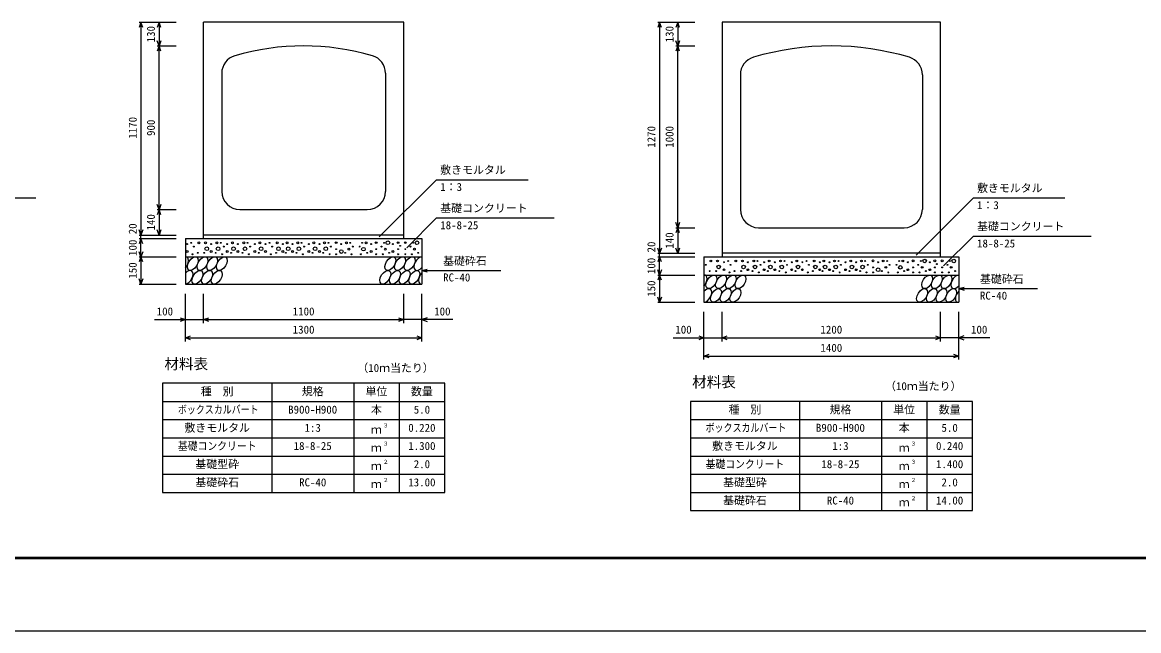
# Model space of a CAD drawing. Units: millimetres, scale not verified. Extents: x -8390 to 25210, y 0 to 11880.
# Drawn here: x 11561 to 17696, y 0 to 3346 of the extents above; entities that cross this region are included whole.
import ezdxf
from ezdxf.enums import TextEntityAlignment as Align

# ---------------------------------------------------------------- set-up
doc = ezdxf.new("R2010")
doc.units = ezdxf.units.MM
doc.header["$LTSCALE"] = 20
for name, color, linetype, lineweight in [('Defpoints_3', 5, 'Continuous', 25), ('DIM', 7, 'Continuous', 25), ('HATCH', 6, 'Continuous', 25), ('HYO', 3, 'Continuous', 25), ('HYO2', 4, 'Continuous', 25), ('OUTLINE', 3, 'Continuous', 25), ('TXT', 7, 'Continuous', 25), ('WAKU', 3, 'Continuous', 50)]:
    doc.layers.add(name, color=color, linetype=linetype, lineweight=lineweight)
doc.styles.add('ＭＳ ゴシック', font='')
doc.styles.get('ＭＳ ゴシック').set_extended_font_data('MS Gothic')

msp = doc.modelspace()

# ---------------------------------------------------------------- linework, layer by layer
at = {"layer": 'Defpoints_3'}
msp.add_line((8410, 0), (25210, 0), dxfattribs=at)
at = {"layer": 'DIM'}
for p, q in [((12213.11, 3346.31), (12202.85, 3318.12)), ((12203.11, 3346.31), (12407.31, 3346.31)), ((12213.11, 3346.31), (12213.11, 2176.31)), ((12223.37, 3318.12), (12213.11, 3346.31)), ((12313.11, 3346.31), (12302.85, 3318.12)), ((12313.11, 3346.31), (12313.11, 3216.31)), ((12323.37, 3318.12), (12313.11, 3346.31)), ((15063.11, 3346.31), (15052.85, 3318.12)), ((15053.11, 3346.31), (15257.31, 3346.31)), ((15063.11, 3346.31), (15063.11, 2076.31)), ((15073.37, 3318.12), (15063.11, 3346.31)), ((15163.11, 3346.31), (15152.85, 3318.12)), ((15163.11, 3346.31), (15163.11, 3216.31)), ((15173.37, 3318.12), (15163.11, 3346.31)), ((12313.11, 3216.31), (12302.85, 3244.51)), ((12313.11, 3216.31), (12302.85, 3188.12)), ((12303.11, 3216.31), (12407.31, 3216.31)), ((12323.37, 3244.51), (12313.11, 3216.31)), ((12313.11, 2316.31), (12313.11, 3216.31)), ((12323.37, 3188.12), (12313.11, 3216.31)), ((15163.11, 3216.31), (15152.85, 3244.51)), ((15163.11, 3216.31), (15152.85, 3188.12)), ((15153.11, 3216.31), (15257.31, 3216.31)), ((15173.37, 3244.51), (15163.11, 3216.31)), ((15163.11, 2216.31), (15163.11, 3216.31)), ((15173.37, 3188.12), (15163.11, 3216.31)), ((13837.88, 2480.55), (13523.01, 2165.68)), ((13837.88, 2480.55), (14340.54, 2480.55)), ((10987.88, 2379.97), (11634.76, 2379.97)), ((12313.11, 2316.31), (12302.85, 2344.51)), ((12323.37, 2344.51), (12313.11, 2316.31)), ((16787.88, 2380.55), (16473.01, 2065.68)), ((16787.88, 2380.55), (17290.54, 2380.55)), ((12313.11, 2316.31), (12302.85, 2288.12)), ((12303.11, 2316.31), (12407.31, 2316.31)), ((12313.11, 2316.31), (12313.11, 2176.31)), ((12323.37, 2288.12), (12313.11, 2316.31)), ((13837.88, 2269.97), (13674.23, 2106.31)), ((13837.88, 2269.97), (14484.76, 2269.97)), ((15163.11, 2216.31), (15152.85, 2244.51)), ((15163.11, 2216.31), (15152.85, 2188.12)), ((15153.11, 2216.31), (15257.31, 2216.31)), ((15173.37, 2244.51), (15163.11, 2216.31)), ((15163.11, 2216.31), (15163.11, 2076.31)), ((15173.37, 2188.12), (15163.11, 2216.31)), ((12213.11, 2176.31), (12202.85, 2204.51)), ((12213.11, 2156.31), (12202.85, 2128.12)), ((12203.11, 2176.31), (12407.31, 2176.31)), ((12203.11, 2156.31), (12407.31, 2156.31)), ((12223.37, 2204.51), (12213.11, 2176.31)), ((12213.11, 2156.31), (12213.11, 2176.31)), ((12213.11, 2056.31), (12213.11, 2156.31)), ((12223.37, 2128.12), (12213.11, 2156.31)), ((12313.11, 2176.31), (12302.85, 2204.51)), ((12323.37, 2204.51), (12313.11, 2176.31)), ((16787.88, 2169.97), (16624.23, 2006.31)), ((16787.88, 2169.97), (17434.76, 2169.97)), ((15063.11, 2076.31), (15052.85, 2104.51)), ((15073.37, 2104.51), (15063.11, 2076.31)), ((15163.11, 2076.31), (15152.85, 2104.51)), ((15173.37, 2104.51), (15163.11, 2076.31)), ((12213.11, 2056.31), (12202.85, 2084.51)), ((12213.11, 2056.31), (12202.85, 2028.12)), ((12203.11, 2056.31), (12407.31, 2056.31)), ((12223.37, 2084.51), (12213.11, 2056.31)), ((12213.11, 2056.31), (12213.11, 1906.31)), ((12223.37, 2028.12), (12213.11, 2056.31)), ((15063.11, 2056.31), (15052.85, 2028.12)), ((15053.11, 2076.31), (15257.31, 2076.31)), ((15053.11, 2056.31), (15257.31, 2056.31)), ((15063.11, 2056.31), (15063.11, 2076.31)), ((15063.11, 1956.31), (15063.11, 2056.31)), ((15073.37, 2028.12), (15063.11, 2056.31)), ((13757.31, 1981.31), (13786.29, 1989.08)), ((13757.31, 1981.31), (14190.63, 1981.31)), ((13757.31, 1981.31), (13786.29, 1973.55)), ((15063.11, 1956.31), (15052.85, 1984.51)), ((15073.37, 1984.51), (15063.11, 1956.31)), ((12213.11, 1906.31), (12202.85, 1934.51)), ((12203.11, 1906.31), (12407.31, 1906.31)), ((12223.37, 1934.51), (12213.11, 1906.31)), ((15063.11, 1956.31), (15052.85, 1928.12)), ((15053.11, 1956.31), (15257.31, 1956.31)), ((15063.11, 1956.31), (15063.11, 1806.31)), ((15073.37, 1928.12), (15063.11, 1956.31)), ((12457.31, 1590.8), (12457.31, 1853.14)), ((12557.31, 1690.8), (12557.31, 1853.14)), ((13657.31, 1690.8), (13657.31, 1853.14)), ((13757.31, 1590.8), (13757.31, 1853.14)), ((16707.31, 1881.31), (16736.29, 1889.08)), ((16707.31, 1881.31), (17140.63, 1881.31)), ((16707.31, 1881.31), (16736.29, 1873.55)), ((15063.11, 1806.31), (15052.85, 1834.51)), ((15053.11, 1806.31), (15257.31, 1806.31)), ((15073.37, 1834.51), (15063.11, 1806.31)), ((12429.12, 1721.06), (12457.31, 1710.8)), ((12557.31, 1710.8), (12585.51, 1721.06)), ((13629.12, 1721.06), (13657.31, 1710.8)), ((13785.51, 1721.06), (13757.31, 1710.8)), ((15307.31, 1490.8), (15307.31, 1753.14)), ((15407.31, 1590.8), (15407.31, 1753.14)), ((16607.31, 1590.8), (16607.31, 1753.14)), ((16707.31, 1490.8), (16707.31, 1753.14)), ((12287.31, 1710.8), (12457.31, 1710.8)), ((12457.31, 1710.8), (12429.12, 1700.54)), ((12457.31, 1710.8), (12557.31, 1710.8)), ((12557.31, 1710.8), (13657.31, 1710.8)), ((12585.51, 1700.54), (12557.31, 1710.8)), ((13657.31, 1710.8), (13629.12, 1700.54)), ((13757.31, 1710.8), (13657.31, 1710.8)), ((13927.32, 1710.8), (13757.31, 1710.8)), ((13757.31, 1710.8), (13785.51, 1700.54)), ((12457.31, 1610.8), (12485.51, 1621.06)), ((12457.31, 1610.8), (13757.31, 1610.8)), ((12485.51, 1600.54), (12457.31, 1610.8)), ((13729.12, 1621.06), (13757.31, 1610.8)), ((13757.31, 1610.8), (13729.12, 1600.54)), ((15137.31, 1610.8), (15307.31, 1610.8)), ((15279.12, 1621.06), (15307.31, 1610.8)), ((15307.31, 1610.8), (15279.12, 1600.54)), ((15307.31, 1610.8), (15407.31, 1610.8)), ((15407.31, 1610.8), (15435.51, 1621.06)), ((15407.31, 1610.8), (16607.31, 1610.8)), ((15435.51, 1600.54), (15407.31, 1610.8)), ((16579.12, 1621.06), (16607.31, 1610.8)), ((16607.31, 1610.8), (16579.12, 1600.54)), ((16707.31, 1610.8), (16607.31, 1610.8)), ((16735.51, 1621.06), (16707.31, 1610.8)), ((16877.32, 1610.8), (16707.31, 1610.8)), ((16707.31, 1610.8), (16735.51, 1600.54)), ((15307.31, 1510.8), (15335.51, 1521.06)), ((15307.31, 1510.8), (16707.31, 1510.8)), ((15335.51, 1500.54), (15307.31, 1510.8)), ((16679.12, 1521.06), (16707.31, 1510.8)), ((16707.31, 1510.8), (16679.12, 1500.54))]:
    msp.add_line(p, q, dxfattribs=at)
at = {"layer": 'HATCH'}
for centre, radius in [((12467.37, 2085.34), 5), ((12467.37, 2126.49), 2.5), ((12489.79, 2133.49), 2.5), ((12503.81, 2112.48), 2.5), ((12532.16, 2133.49), 5), ((12568.31, 2133.49), 5), ((12574.85, 2100.48), 10), ((12598.82, 2085.34), 5), ((12598.82, 2126.49), 2.5), ((12630.91, 2133.49), 5), ((12637.45, 2100.48), 10), ((12651.94, 2133.49), 2.5), ((12668.46, 2112.48), 2.5), ((12687.79, 2085.34), 5), ((12687.79, 2126.49), 2.5), ((12715.82, 2133.49), 5), ((12722.36, 2100.48), 10), ((12746.34, 2085.34), 5), ((12746.34, 2126.49), 2.5), ((12778.43, 2133.49), 5), ((12784.97, 2100.48), 10), ((12799.46, 2133.49), 2.5), ((12813.48, 2112.48), 2.5), ((12839.27, 2085.34), 5), ((12839.27, 2126.49), 2.5), ((12867.31, 2133.49), 5), ((12873.84, 2100.48), 10), ((12897.82, 2085.34), 5), ((12897.82, 2126.49), 2.5), ((12920.24, 2133.49), 2.5), ((12934.26, 2112.48), 2.5), ((12962.61, 2133.49), 5), ((12969.15, 2100.48), 10), ((12993.12, 2085.34), 5), ((12993.12, 2126.49), 2.5), ((13016.31, 2133.49), 5), ((13022.85, 2100.48), 10), ((13046.82, 2085.34), 5), ((13046.82, 2126.49), 2.5), ((13074.86, 2133.49), 5), ((13081.4, 2100.48), 10), ((13095.89, 2133.49), 2.5), ((13109.91, 2112.48), 2.5), ((13135.7, 2085.34), 5), ((13135.7, 2126.49), 2.5), ((13163.74, 2133.49), 5), ((13170.27, 2100.48), 10), ((13194.25, 2085.34), 5), ((13194.25, 2126.49), 2.5), ((13222.28, 2133.49), 5), ((13228.82, 2100.48), 10), ((13243.32, 2133.49), 2.5), ((13257.33, 2112.48), 2.5), ((13286.21, 2134.37), 5), ((13286.21, 2098.47), 2.5), ((13314.25, 2085.34), 10), ((13314.25, 2126.49), 2.5), ((13342.28, 2133.49), 5), ((13356.3, 2098.47), 5), ((13363.32, 2133.49), 2.5), ((13377.33, 2112.48), 2.5), ((13415.15, 2112.48), 2.5), ((13436.18, 2098.47), 10), ((13429.17, 2133.49), 2.5), ((13450.2, 2133.49), 5), ((13478.24, 2085.34), 5), ((13478.24, 2126.49), 2.5), ((13506.28, 2134.37), 5), ((13506.28, 2098.47), 2.5), ((13535.15, 2112.48), 2.5), ((13549.17, 2133.49), 2.5), ((13556.18, 2098.47), 5), ((13570.2, 2133.49), 10), ((13598.24, 2085.34), 5), ((13598.24, 2126.49), 2.5), ((13626.28, 2134.37), 5), ((13626.28, 2098.47), 2.5), ((13637.62, 2116.8), 2.5), ((13666.12, 2134.37), 5), ((13666.12, 2098.47), 2.5), ((13695, 2112.48), 2.5), ((13709.02, 2133.49), 2.5), ((13716.03, 2098.47), 5), ((13730.05, 2133.49), 10), ((12496.8, 2070.46), 2.5), ((12525.15, 2078.34), 2.5), ((12561.3, 2078.34), 2.5), ((12623.91, 2078.34), 2.5), ((12658.95, 2070.46), 2.5), ((12708.81, 2078.34), 2.5), ((12771.42, 2078.34), 2.5), ((12806.47, 2070.46), 2.5), ((12860.3, 2078.34), 2.5), ((12927.25, 2070.46), 2.5), ((12955.6, 2078.34), 2.5), ((13009.3, 2078.34), 2.5), ((13067.85, 2078.34), 2.5), ((13102.9, 2070.46), 2.5), ((13156.73, 2078.34), 2.5), ((13215.28, 2078.34), 2.5), ((13250.32, 2070.46), 2.5), ((13286.21, 2070.46), 2.5), ((13335.28, 2078.34), 2.5), ((13370.32, 2070.46), 2.5), ((13422.16, 2070.46), 2.5), ((13457.21, 2078.34), 2.5), ((13506.28, 2070.46), 2.5), ((13542.16, 2070.46), 2.5), ((13577.21, 2078.34), 2.5), ((13626.28, 2070.46), 2.5), ((13666.12, 2070.46), 2.5), ((13702.01, 2070.46), 2.5), ((13737.06, 2078.34), 2.5), ((15345.57, 2033.49), 5), ((15381.72, 2033.49), 5), ((15417.37, 2026.49), 2.5), ((15439.79, 2033.49), 2.5), ((15482.16, 2033.49), 5), ((15518.31, 2033.49), 5), ((15548.82, 2026.49), 2.5), ((15580.91, 2033.49), 5), ((15601.94, 2033.49), 2.5), ((15637.79, 2026.49), 2.5), ((15665.82, 2033.49), 5), ((15696.34, 2026.49), 2.5), ((15728.43, 2033.49), 5), ((15749.46, 2033.49), 2.5), ((15789.27, 2026.49), 2.5), ((15817.31, 2033.49), 5), ((15847.82, 2026.49), 2.5), ((15870.24, 2033.49), 2.5), ((15912.61, 2033.49), 5), ((15943.12, 2026.49), 2.5), ((15966.31, 2033.49), 5), ((15996.82, 2026.49), 2.5), ((16024.86, 2033.49), 5), ((16045.89, 2033.49), 2.5), ((16085.7, 2026.49), 2.5), ((16113.74, 2033.49), 5), ((16144.25, 2026.49), 2.5), ((16172.28, 2033.49), 5), ((16193.32, 2033.49), 2.5), ((16236.21, 2034.37), 5), ((16264.25, 2026.49), 2.5), ((16292.28, 2033.49), 5), ((16313.32, 2033.49), 2.5), ((16379.17, 2033.49), 2.5), ((16400.2, 2033.49), 5), ((16428.24, 2026.49), 2.5), ((16456.28, 2034.37), 5), ((16499.17, 2033.49), 2.5), ((16520.2, 2033.49), 10), ((16548.24, 2026.49), 2.5), ((16576.28, 2034.37), 5), ((16616.12, 2034.37), 5), ((16659.02, 2033.49), 2.5), ((16680.05, 2033.49), 10), ((15317.22, 2012.48), 2.5), ((15338.56, 1978.34), 2.5), ((15374.71, 1978.34), 2.5), ((15388.25, 2000.48), 10), ((15417.37, 1985.34), 5), ((15446.8, 1970.46), 2.5), ((15453.81, 2012.48), 2.5), ((15475.15, 1978.34), 2.5), ((15511.3, 1978.34), 2.5), ((15524.85, 2000.48), 10), ((15548.82, 1985.34), 5), ((15573.91, 1978.34), 2.5), ((15587.45, 2000.48), 10), ((15608.95, 1970.46), 2.5), ((15618.46, 2012.48), 2.5), ((15637.79, 1985.34), 5), ((15658.81, 1978.34), 2.5), ((15672.36, 2000.48), 10), ((15696.34, 1985.34), 5), ((15721.42, 1978.34), 2.5), ((15734.97, 2000.48), 10), ((15756.47, 1970.46), 2.5), ((15763.48, 2012.48), 2.5), ((15789.27, 1985.34), 5), ((15810.3, 1978.34), 2.5), ((15823.84, 2000.48), 10), ((15847.82, 1985.34), 5), ((15877.25, 1970.46), 2.5), ((15884.26, 2012.48), 2.5), ((15905.6, 1978.34), 2.5), ((15919.15, 2000.48), 10), ((15943.12, 1985.34), 5), ((15959.3, 1978.34), 2.5), ((15972.85, 2000.48), 10), ((15996.82, 1985.34), 5), ((16017.85, 1978.34), 2.5), ((16031.4, 2000.48), 10), ((16052.9, 1970.46), 2.5), ((16059.91, 2012.48), 2.5), ((16085.7, 1985.34), 5), ((16106.73, 1978.34), 2.5), ((16120.27, 2000.48), 10), ((16144.25, 1985.34), 5), ((16165.28, 1978.34), 2.5), ((16178.82, 2000.48), 10), ((16200.32, 1970.46), 2.5), ((16207.33, 2012.48), 2.5), ((16236.21, 1998.47), 2.5), ((16236.21, 1970.46), 2.5), ((16264.25, 1985.34), 10), ((16285.28, 1978.34), 2.5), ((16306.3, 1998.47), 5), ((16320.32, 1970.46), 2.5), ((16327.33, 2012.48), 2.5), ((16365.15, 2012.48), 2.5), ((16372.16, 1970.46), 2.5), ((16386.18, 1998.47), 10), ((16407.21, 1978.34), 2.5), ((16428.24, 1985.34), 5), ((16456.28, 1998.47), 2.5), ((16456.28, 1970.46), 2.5), ((16485.15, 2012.48), 2.5), ((16492.16, 1970.46), 2.5), ((16506.18, 1998.47), 5), ((16527.21, 1978.34), 2.5), ((16548.24, 1985.34), 5), ((16576.28, 1998.47), 2.5), ((16576.28, 1970.46), 2.5), ((16587.62, 2016.8), 2.5), ((16616.12, 1998.47), 2.5), ((16616.12, 1970.46), 2.5), ((16645, 2012.48), 2.5), ((16652.01, 1970.46), 2.5), ((16666.03, 1998.47), 5), ((16687.06, 1978.34), 2.5)]:
    msp.add_circle(centre, radius, dxfattribs=at)
for centre, start_param, end_param in [((12444.95, 2018.79), 4.385593, 6.6745444), ((13743.46, 2018.79), 0.3357715, 4.4411806), ((12470.27, 1943.8), 3.5111464, 7.548991), ((13768.78, 1943.8), 1.2110787, 3.5658734), ((15294.95, 1918.79), 4.385593, 6.6745444), ((16693.46, 1918.79), 0.3357715, 4.4411806), ((15320.27, 1843.8), 3.5111464, 7.548991), ((16718.78, 1843.8), 1.2110787, 3.5658734)]:
    msp.add_ellipse(centre, major_axis=(21.81, 35.31), ratio=0.5792, start_param=start_param, end_param=end_param, dxfattribs=at)
for centre in [(12498.16, 2018.79), (12551.37, 2018.79), (12604.58, 2018.79), (12657.79, 2018.79), (13583.83, 2018.79), (13637.04, 2018.79), (13690.25, 2018.79), (12523.48, 1943.8), (12576.69, 1943.8), (12629.9, 1943.8), (13555.94, 1943.8), (13609.15, 1943.8), (13662.36, 1943.8), (13715.57, 1943.8), (15348.16, 1918.79), (15401.37, 1918.79), (15454.58, 1918.79), (15507.79, 1918.79), (16533.83, 1918.79), (16587.04, 1918.79), (16640.25, 1918.79), (15373.48, 1843.8), (15426.69, 1843.8), (15479.9, 1843.8), (16505.94, 1843.8), (16559.15, 1843.8), (16612.36, 1843.8), (16665.57, 1843.8)]:
    msp.add_ellipse(centre, major_axis=(21.81, 35.31), ratio=0.5792, dxfattribs=at)
at = {"layer": 'HYO'}
for p, q in [((13882.31, 1360.8), (12332.31, 1360.8)), ((12332.31, 1360.8), (12332.31, 760.8)), ((12932.31, 1360.8), (12932.31, 760.8)), ((13382.31, 1360.8), (13382.31, 760.8)), ((13632.31, 1360.8), (13632.31, 760.8)), ((13882.31, 760.8), (13882.31, 1360.8)), ((12332.31, 1260.8), (13882.31, 1260.8)), ((16782.31, 1260.8), (15232.31, 1260.8)), ((15232.31, 1260.8), (15232.31, 660.8)), ((15832.31, 1260.8), (15832.31, 660.8)), ((16282.31, 1260.8), (16282.31, 660.8)), ((16532.31, 1260.8), (16532.31, 660.8)), ((16782.31, 660.8), (16782.31, 1260.8)), ((15232.31, 1160.8), (16782.31, 1160.8)), ((12332.31, 760.8), (13882.31, 760.8)), ((15232.31, 660.8), (16782.31, 660.8))]:
    msp.add_line(p, q, dxfattribs=at)
at = {"layer": 'HYO2'}
for p, q in [((12332.31, 1160.8), (13882.31, 1160.8)), ((12332.31, 1060.8), (13882.31, 1060.8)), ((15232.31, 1060.8), (16782.31, 1060.8)), ((12332.31, 960.8), (13882.31, 960.8)), ((15232.31, 960.8), (16782.31, 960.8)), ((12332.31, 860.8), (13882.31, 860.8)), ((15232.31, 860.8), (16782.31, 860.8)), ((15232.31, 760.8), (16782.31, 760.8))]:
    msp.add_line(p, q, dxfattribs=at)
at = {"layer": 'OUTLINE'}
for p, q in [((12557.31, 2156.31), (12557.31, 3346.31)), ((13657.31, 3346.31), (12557.31, 3346.31)), ((13657.31, 2156.31), (13657.31, 3346.31)), ((15407.31, 3346.31), (15407.31, 2056.31)), ((16607.31, 3346.31), (15407.31, 3346.31)), ((16607.31, 2056.31), (16607.31, 3346.31)), ((12657.31, 3066.31), (12657.31, 2416.31)), ((13557.31, 3066.31), (13557.31, 2416.31)), ((15507.31, 3057.96), (15507.31, 2316.31)), ((16507.31, 3057.96), (16507.31, 2316.31)), ((12757.31, 2316.31), (13457.31, 2316.31)), ((15607.31, 2216.31), (16407.31, 2216.31)), ((12457.31, 2156.31), (13757.31, 2156.31)), ((12457.31, 2156.31), (12457.31, 1906.31)), ((13657.31, 2176.31), (12557.31, 2176.31)), ((13757.31, 2156.31), (13757.31, 1906.31)), ((12457.31, 2056.31), (13757.31, 2056.31)), ((15307.31, 2056.31), (16707.31, 2056.31)), ((15307.31, 2056.31), (15307.31, 1806.31)), ((16607.31, 2076.31), (15407.31, 2076.31)), ((16707.31, 2056.31), (16707.31, 1806.31)), ((12457.31, 1906.31), (13757.31, 1906.31)), ((15307.31, 1956.31), (16707.31, 1956.31)), ((15307.31, 1806.31), (16707.31, 1806.31))]:
    msp.add_line(p, q, dxfattribs=at)
for centre, radius, start, end in [((13107.31, 1866.31), 1350, 73.7398, 106.2602), ((16007.31, 1716.31), 1500, 73.39845, 106.60155), ((12757.31, 3066.31), 100, 106.2602, 180), ((13457.31, 3066.31), 100, 0, 73.7398), ((15607.31, 3057.96), 100, 106.60155, 180), ((16407.31, 3057.96), 100, 0, 73.39845), ((12757.31, 2416.31), 100, 180, 270), ((13457.31, 2416.31), 100, 270, 0), ((15607.31, 2316.31), 100, 180, 270), ((16407.31, 2316.31), 100, 270, 0)]:
    msp.add_arc(centre, radius, start, end, dxfattribs=at)
at = {"layer": 'WAKU'}
msp.add_line((8810, 400), (24810, 400), dxfattribs=at)

# ---------------------------------------------------------------- texts
at = {"layer": 'DIM', "style": 'ＭＳ ゴシック'}
for s, p in [('130', (12303.11, 3236.31)), ('130', (15153.11, 3236.31)), ('1170', (12203.11, 2706.31)), ('900', (12303.11, 2721.31)), ('1270', (15053.11, 2656.31)), ('1000', (15153.11, 2656.31)), ('140', (12303.11, 2201.31)), ('20', (12203.11, 2180.53)), ('100', (12203.11, 2061.31)), ('140', (15153.11, 2101.31)), ('20', (15053.11, 2080.53)), ('100', (15053.11, 1961.31)), ('150', (12203.11, 1936.31)), ('150', (15053.11, 1836.31))]:
    msp.add_text(s, height=43.99, rotation=90, dxfattribs=at).set_placement(p, align=Align.BOTTOM_LEFT)
for s, p in [('敷きモルタル', (13857.88, 2499.29)), ('1：3', (13857.88, 2405.47)), ('敷きモルタル', (16807.88, 2399.29)), ('基礎コンクリート', (13857.88, 2288.7)), ('1：3', (16807.88, 2305.47)), ('18-8-25', (13857.88, 2194.89)), ('基礎コンクリート', (16807.88, 2188.7)), ('18-8-25', (16807.88, 2094.89)), ('基礎砕石', (13873.64, 1998.49)), ('RC-40', (13873.64, 1907.8)), ('基礎砕石', (16823.64, 1898.49)), ('RC-40', (16823.64, 1807.8)), ('100', (12299.87, 1720.8)), ('1100', (13047.31, 1720.8)), ('100', (13824.76, 1720.8)), ('1300', (13047.31, 1620.8)), ('100', (15149.87, 1620.8)), ('1200', (15947.31, 1620.8)), ('100', (16774.76, 1620.8)), ('1400', (15947.31, 1520.8))]:
    msp.add_text(s, height=43.99, dxfattribs=at).set_placement(p, align=Align.BOTTOM_LEFT)
at = {"layer": 'TXT', "style": 'ＭＳ ゴシック'}
for s, height, p in [('材料表', 58.65, (12342.31, 1420.8)), ('（10ｍ当たり）', 43.99, (13402.31, 1409.8)), ('材料表', 58.65, (15242.31, 1320.8)), ('（10ｍ当たり）', 43.99, (16302.31, 1309.8)), ('種\u3000別', 43.99, (12542.31, 1280.8)), ('規格', 43.99, (13097.31, 1280.8)), ('単位', 43.99, (13447.31, 1280.8)), ('数量', 43.99, (13697.31, 1280.8)), ('B900-H900', 43.99, (13022.31, 1180.8)), ('本', 43.99, (13477.31, 1180.8)), ('5.0', 43.99, (13712.31, 1180.8)), ('種\u3000別', 43.99, (15442.31, 1180.8)), ('規格', 43.99, (15997.31, 1180.8)), ('単位', 43.99, (16347.31, 1180.8)), ('数量', 43.99, (16597.31, 1180.8)), ('敷きモルタル', 43.99, (12452.31, 1080.8)), ('1:3', 43.99, (13112.31, 1080.8)), ('ｍ', 43.99, (13477.31, 1070.8)), ('３', 21.99, (13542.86, 1111.17)), ('0.220', 43.99, (13682.31, 1080.8)), ('B900-H900', 43.99, (15922.31, 1080.8)), ('本', 43.99, (16377.31, 1080.8)), ('5.0', 43.99, (16612.31, 1080.8)), ('敷きモルタル', 43.99, (15352.31, 980.8)), ('18-8-25', 43.99, (13052.31, 980.8)), ('ｍ', 43.99, (13477.31, 970.8)), ('３', 21.99, (13542.86, 1011.17)), ('1.300', 43.99, (13682.31, 980.8)), ('1:3', 43.99, (16012.31, 980.8)), ('ｍ', 43.99, (16377.31, 970.8)), ('３', 21.99, (16442.86, 1011.17)), ('0.240', 43.99, (16582.31, 980.8)), ('基礎型砕', 43.99, (12512.31, 880.8)), ('２', 21.99, (13542.86, 911.17)), ('2.0', 43.99, (13712.31, 880.8)), ('18-8-25', 43.99, (15952.31, 880.8)), ('３', 21.99, (16442.86, 911.17)), ('1.400', 43.99, (16582.31, 880.8)), ('ｍ', 43.99, (13477.31, 870.8)), ('ｍ', 43.99, (16377.31, 870.8)), ('基礎砕石', 43.99, (12512.31, 780.8)), ('RC-40', 43.99, (13082.31, 780.8)), ('ｍ', 43.99, (13477.31, 770.8)), ('２', 21.99, (13542.86, 811.17)), ('13.00', 43.99, (13682.31, 780.8)), ('基礎型砕', 43.99, (15412.31, 780.8)), ('ｍ', 43.99, (16377.31, 770.8)), ('２', 21.99, (16442.86, 811.17)), ('2.0', 43.99, (16612.31, 780.8)), ('基礎砕石', 43.99, (15412.31, 680.8)), ('RC-40', 43.99, (15982.31, 680.8)), ('２', 21.99, (16442.86, 711.17)), ('14.00', 43.99, (16582.31, 680.8)), ('ｍ', 43.99, (16377.31, 670.8))]:
    msp.add_text(s, height=height, dxfattribs=at).set_placement(p, align=Align.BOTTOM_LEFT)
for s, width, p in [('ボックスカルバート', 0.8, (12416.31, 1180.8)), ('ボックスカルバート', 0.8, (15316.31, 1080.8)), ('基礎コンクリート', 0.9, (12416.31, 980.8)), ('基礎コンクリート', 0.9, (15316.31, 880.8))]:
    msp.add_text(s, height=43.99, dxfattribs=dict(at, width=width)).set_placement(p, align=Align.BOTTOM_LEFT)

doc.saveas('drawing.dxf')
